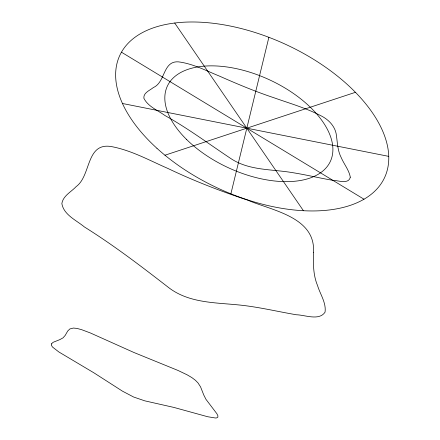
<?xml version="1.0" encoding="UTF-8"?>
<svg xmlns="http://www.w3.org/2000/svg" width="440" height="440" viewBox="0 0 440 440"><rect width="100%" height="100%" fill="white"/><g stroke="black" fill="none" stroke-linecap="round" stroke-linejoin="round"><path stroke-width="0.66" d="M230.89 193.809L268.879 37.312M164.956 155.221L355.443 92.312M122.458 103.493L388.751 156.371M121.457 52.195L364.001 199.215M174.697 23.029L303.424 210.716M313.511 252.258C313.22 263.423 313.088 274.929 317.51 285.434C320.1 294.206 326.348 302.676 325.061 312.147C319.171 321.107 304.97 314.902 296.334 314.765C278.96 311.795 261.767 307.725 244.261 305.558C218.383 302.341 189.673 304.216 167.992 287.073C140.866 266.035 113.581 245.201 84.436 226.98C76.401 220.248 63.767 214.957 61.853 203.583C63.058 195.74 71.203 191.934 76.159 186.599C91.174 175.802 85.844 142.72 110.809 146.476C131.038 150.106 149.259 160.347 167.915 168.465C193.688 180.774 220.341 191.092 247.445 200.057C271.992 210.573 315.673 216.942 313.511 252.258M350.3 177.188C348.75 184.718 337.722 180.279 332.492 180.263C319.159 178.007 306.014 174.779 292.655 172.662C272.113 169.103 249.634 170.731 231.413 158.934C209.391 144.326 188.183 128.458 165.038 115.572C157.779 110.319 148.016 106.618 143.847 98.219C143.319 92.675 149.864 90.431 153.406 87.516C165.545 82.242 162.701 60.709 178.464 61.859C192.968 63.674 206.135 70.719 219.527 76.137C237.446 84.079 255.547 91.636 274.153 97.829C289.839 103.389 305.976 108.014 320.81 115.693C328.625 119.521 335.445 126.484 336.43 135.46C337.458 142.94 337.634 150.766 341.226 157.614C344.031 164.214 349.03 170.005 350.3 177.188M51.392 343.921L51.381 345.318L52.563 347.094L58.834 351.951L93.83 372.779L122.485 391.171L133.612 397.012L144.788 400.84L173.91 407.429L207.708 416.741L215.452 418L216.612 417.907L217.866 417.159L217.877 415.729L216.887 413.727L205.948 399.311L203.753 394.966L200.569 386.898L198.028 382.959L195.437 380.303L191.851 377.591L187.105 374.809L178.073 370.48L133.93 352.495L90.305 332.937L81.483 329.626L76.863 328.394L73.37 328.053L69.861 328.95L67.738 331.001L65.169 335.451L63.008 337.865L59.802 339.636L53.13 342.309L51.392 343.921M156.943 148.308A145.805 79.486 24.7 0 0 384.582 177.595A145.805 79.486 24.7 0 0 215.094 23.513A145.805 79.486 24.7 0 0 156.943 148.308M186.56 139.447A89.771 48.538 24.7 0 0 328.861 164.153A89.771 48.538 24.7 0 0 231.16 67.639A89.771 48.538 24.7 0 0 186.56 139.447"/></g></svg>
